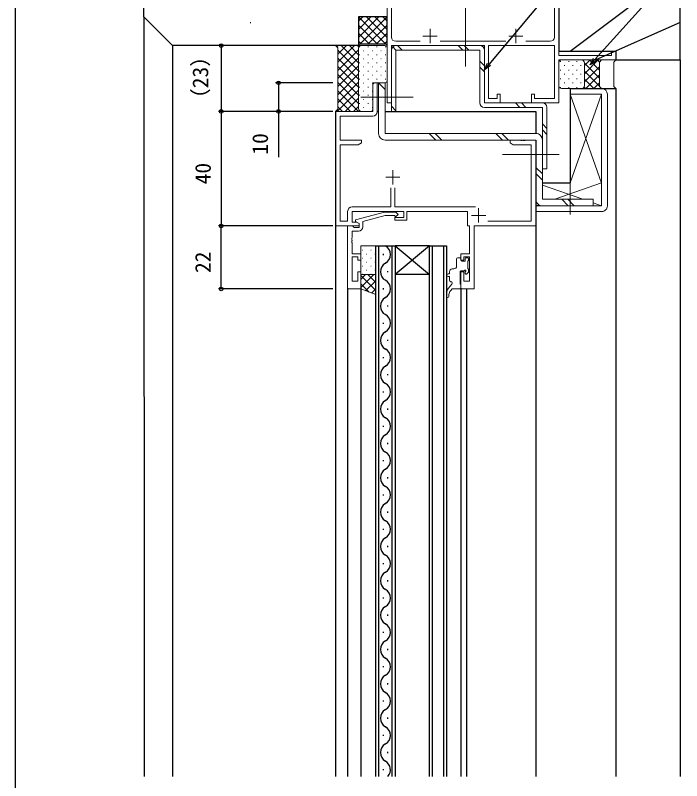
# Model space of a CAD drawing. Units: millimetres, scale not verified. Extents: x -438 to 438, y -554 to 551.
# Drawn here: x -436.8 to -203.8, y 131.7 to 399.1 of the extents above; entities that cross this region are included whole.
import ezdxf
from ezdxf.enums import TextEntityAlignment as Align

# ---------------------------------------------------------------- set-up
doc = ezdxf.new("R2010")
doc.units = ezdxf.units.MM
doc.header["$LTSCALE"] = 4
for name, color, linetype, lineweight in [('0-2_YKK_11', 211, 'Continuous', 18), ('0-3_YKK_11E', 4, 'Continuous', 18), ('0-5_YKK_13', 4, 'Continuous', 18)]:
    doc.layers.add(name, color=color, linetype=linetype, lineweight=lineweight)
for name, color, linetype in [('0-4_YKK_12', 2, 'Continuous'), ('0-7_YKK_D', 6, 'Continuous'), ('0-8_YKK_ZWAK', 7, 'Continuous'), ('0-9_YSS_K', 3, 'Continuous'), ('0-A_YSS_KE', 3, 'Continuous')]:
    doc.layers.add(name, color=color, linetype=linetype)
doc.styles.add('ＭＳ ゴシック', font='')
doc.styles.get('ＭＳ ゴシック').set_extended_font_data('MS Gothic')

msp = doc.modelspace()

# ---------------------------------------------------------------- linework, layer by layer
at = {"layer": '0-2_YKK_11'}
for p, q in [((-304.795, 345), (-304.795, 340)), ((-307.295, 342.5), (-302.295, 342.5)), ((-274.795, 331.7), (-274.795, 326.7)), ((-277.295, 329.2), (-272.295, 329.2))]:
    msp.add_line(p, q, dxfattribs=at)
for points in [[(-318.965, 326.8), (-317.461, 326.8), (-316.595, 326.3), (-316.595, 325.5), (-324.795, 325.5), (-324.795, 365.5), (-311.795, 365.5), (-311.795, 375.5), (-310.295, 375.5), (-310.295, 365.37)], [(-311.795, 363.87), (-323.165, 363.87), (-323.165, 355.5), (-315.795, 355.5), (-315.795, 354.5), (-316.886, 353.87), (-323.165, 353.87), (-323.165, 327.13), (-320.595, 327.13), (-320.595, 330.53)], [(-271.555, 327.13), (-256.425, 327.13), (-256.425, 353.87), (-262.704, 353.87), (-263.795, 354.5), (-263.795, 355.5), (-260.253, 355.5), (-260.07, 355.38), (-259.52, 355.38), (-259.337, 355.5), (-259.253, 355.5), (-259.07, 355.38), (-258.52, 355.38), (-258.337, 355.5), (-254.795, 355.5), (-254.795, 325.5), (-276.395, 325.5), (-276.395, 303.5), (-280.995, 303.5), (-280.995, 309.5), (-279.995, 309.5), (-279.995, 306.2), (-278.025, 306.2), (-278.025, 314.7), (-279.995, 314.7), (-279.995, 313.5), (-280.995, 313.5), (-280.995, 315.7), (-278.025, 315.7), (-278.025, 325.5), (-278.695, 325.5), (-278.695, 330.5), (-299.895, 330.5), (-299.895, 327.5), (-304.095, 327.5), (-304.095, 328.5), (-300.895, 328.5), (-300.895, 330.5), (-318.965, 330.5), (-318.965, 326.8)], [(-318.995, 332.13), (-305.445, 332.13), (-305.445, 338.8)], [(-304.145, 338.8), (-304.145, 332.13), (-275.856, 332.13)], [(-315.295, 325.2), (-315.295, 327.02), (-307.534, 329.1), (-304.243, 329.1), (-303.819, 328.676), (-302.971, 329.524), (-303.746, 330.3), (-307.691, 330.3), (-317.795, 327.593), (-317.795, 326.993), (-316.595, 326.3), (-316.595, 325), (-318.395, 325), (-318.595, 325.2), (-318.895, 325.5), (-320.595, 325.5)], [(-320.595, 325.5), (-320.595, 303.5), (-315.995, 303.5), (-315.995, 309.5), (-316.995, 309.5), (-316.995, 306.2), (-318.965, 306.2), (-318.965, 314.7), (-316.995, 314.7), (-316.995, 313.5), (-315.995, 313.5), (-315.995, 315.7), (-318.965, 315.7), (-318.965, 319.542), (-319.085, 319.725), (-319.085, 320.275), (-318.965, 320.458), (-318.965, 320.542), (-319.085, 320.725), (-319.085, 321.275), (-318.965, 321.458), (-318.965, 323.7), (-316.795, 323.7)]]:
    msp.add_lwpolyline(points, dxfattribs=at)
for centre, radius, start, end in [((-311.795, 365.37), 1.5, 270.00001, 359.99999), ((-318.995, 330.53), 1.6, 90.00001, 179.99999), ((-316.795, 325.2), 1.5, 270.00001, 359.99999)]:
    msp.add_arc(centre, radius, start, end, dxfattribs=at)
at = {"layer": '0-3_YKK_11E'}
for p, q in [((-291.795, 394.35), (-291.795, 389.35)), ((-261.795, 394.35), (-261.795, 389.35)), ((-294.295, 391.85), (-289.295, 391.85)), ((-264.295, 391.85), (-259.295, 391.85)), ((-295.293, 390), (-303.795, 390)), ((-265.293, 390), (-288.296, 390)), ((-249.795, 390), (-258.297, 390))]:
    msp.add_line(p, q, dxfattribs=at)
for points in [[(-306.795, 413.5), (-306.795, 368.5), (-305.295, 368.5), (-305.295, 388.5), (-272.795, 388.5), (-272.795, 368.5), (-267.295, 368.5), (-267.295, 371.5), (-268.295, 371.5), (-268.295, 370), (-271.295, 370), (-271.295, 388.5), (-248.295, 388.5), (-248.295, 370), (-255.295, 370), (-255.295, 371.5), (-256.295, 371.5), (-256.295, 368.5), (-246.795, 368.5), (-246.795, 383.5), (-226.795, 383.5), (-226.795, 386.5), (-228.295, 386.5), (-228.295, 385), (-246.795, 385), (-246.795, 413.5)], [(-305.295, 391.5), (-305.295, 412)], [(-248.295, 412), (-248.295, 391.5)]]:
    msp.add_lwpolyline(points, dxfattribs=at)
for centre, start, end in [((-303.795, 391.5), 180.00001, 269.99999), ((-249.795, 391.5), 270.00001, 359.99999)]:
    msp.add_arc(centre, 1.5, start, end, dxfattribs=at)
at = {"layer": '0-4_YKK_12'}
for p, q in [((-391.8, 398.5), (-391.798, 133.169)), ((-381.8, 388.5), (-381.799, 133.169)), ((-242.795, 373.5), (-226.791, 373.5)), ((-242.795, 373.5), (-242.795, 340.5)), ((-226.791, 373.5), (-226.792, 133.169)), ((-324.795, 365.2), (-324.795, 133.169)), ((-310.295, 365.5), (-309.795, 365.5)), ((-307.495, 365.5), (-254.795, 365.5)), ((-254.795, 365.5), (-254.795, 357.8)), ((-254.795, 355.5), (-254.795, 133.169)), ((-252.495, 340.5), (-242.793, 340.5)), ((-310.795, 318.5), (-303.995, 318.5)), ((-310.795, 133.169), (-310.795, 318.5)), ((-309.795, 318.5), (-309.795, 133.169)), ((-304.995, 133.169), (-304.995, 318.5)), ((-303.995, 318.5), (-303.995, 133.169)), ((-291.995, 318.5), (-303.995, 318.5)), ((-291.995, 318.5), (-303.995, 308.5)), ((-303.995, 318.5), (-291.995, 308.5)), ((-291.995, 318.5), (-285.995, 318.5)), ((-291.995, 133.169), (-291.995, 318.5)), ((-290.995, 318.5), (-290.995, 133.169)), ((-286.995, 133.169), (-286.995, 318.5)), ((-285.995, 318.5), (-285.995, 133.169)), ((-308.155, 315.7), (-308.155, 315.3)), ((-306.635, 309.7), (-306.635, 309.3)), ((-291.995, 308.5), (-303.995, 308.5)), ((-320.595, 303.799), (-320.595, 133.169)), ((-315.995, 304), (-315.995, 133.169)), ((-308.155, 303.7), (-308.155, 303.3)), ((-280.995, 303.799), (-280.995, 133.169)), ((-278.995, 303.5), (-278.995, 133.169)), ((-306.635, 297.7), (-306.635, 297.3)), ((-308.155, 291.7), (-308.155, 291.3)), ((-306.635, 285.7), (-306.635, 285.3)), ((-308.155, 279.7), (-308.155, 279.3)), ((-306.635, 273.7), (-306.635, 273.3)), ((-308.155, 267.7), (-308.155, 267.3)), ((-306.635, 261.7), (-306.635, 261.3)), ((-308.155, 255.7), (-308.155, 255.3)), ((-306.635, 249.7), (-306.635, 249.3)), ((-308.155, 243.7), (-308.155, 243.3)), ((-306.635, 237.7), (-306.635, 237.3)), ((-308.155, 231.7), (-308.155, 231.3)), ((-306.635, 225.7), (-306.635, 225.3)), ((-308.155, 219.7), (-308.155, 219.3)), ((-306.635, 213.7), (-306.635, 213.3)), ((-308.155, 207.7), (-308.155, 207.3)), ((-306.635, 201.7), (-306.635, 201.3)), ((-308.155, 195.7), (-308.155, 195.3)), ((-306.635, 189.7), (-306.635, 189.3)), ((-308.155, 183.7), (-308.155, 183.3)), ((-306.635, 177.7), (-306.635, 177.3)), ((-308.155, 171.7), (-308.155, 171.3)), ((-306.635, 165.7), (-306.635, 165.3)), ((-308.155, 159.7), (-308.155, 159.3)), ((-306.635, 153.7), (-306.635, 153.3)), ((-308.155, 147.7), (-308.155, 147.3)), ((-306.635, 141.7), (-306.635, 141.3)), ((-308.155, 135.7), (-308.155, 135.3))]:
    msp.add_line(p, q, dxfattribs=at)
for centre, start, end in [((-309.072, 315.5), 299.20254, 60.79746), ((-305.718, 309.5), 119.20254, 240.79746), ((-309.072, 303.5), 299.20254, 60.79746), ((-305.718, 297.5), 119.20254, 240.79746), ((-309.072, 291.5), 299.20254, 60.79746), ((-305.718, 285.5), 119.20254, 240.79746), ((-309.072, 279.5), 299.20254, 60.79746), ((-305.718, 273.5), 119.20254, 240.79746), ((-309.072, 267.5), 299.20254, 60.79746), ((-305.718, 261.5), 119.20254, 240.79746), ((-309.072, 255.5), 299.20254, 60.79746), ((-305.718, 249.5), 119.20254, 240.79746), ((-309.072, 243.5), 299.20254, 60.79746), ((-305.718, 237.5), 119.20254, 240.79746), ((-309.072, 231.5), 299.20254, 60.79746), ((-305.718, 225.5), 119.20254, 240.79746), ((-309.072, 219.5), 299.20254, 60.79746), ((-305.718, 213.5), 119.20254, 240.79746), ((-309.072, 207.5), 299.20254, 60.79746), ((-305.718, 201.5), 119.20254, 240.79746), ((-309.072, 195.5), 299.20254, 60.79746), ((-305.718, 189.5), 119.20254, 240.79746), ((-309.072, 183.5), 299.20254, 60.79746), ((-305.718, 177.5), 119.20254, 240.79746), ((-309.072, 171.5), 299.20254, 60.79746), ((-305.718, 165.5), 119.20254, 240.79746), ((-309.072, 159.5), 299.20254, 60.79746), ((-305.718, 153.5), 119.20254, 240.79746), ((-309.072, 147.5), 299.20254, 60.79746), ((-305.718, 141.5), 119.20254, 240.79746), ((-309.072, 135.5), 317.29689, 60.79746)]:
    msp.add_arc(centre, 3.437, start, end, dxfattribs=at)
at = {"layer": '0-5_YKK_13'}
for p, q in [((-279.395, 381.2), (-279.395, 412.7)), ((-323.863, 388.5), (-324.329, 388.034)), ((-318.206, 388.5), (-324.045, 382.661)), ((-321.034, 388.5), (-324.045, 385.49)), ((-316.795, 382.47), (-322.825, 388.5)), ((-316.795, 385.298), (-319.997, 388.5)), ((-316.681, 388.012), (-317.168, 388.5)), ((-316.515, 388.11), (-316.315, 388.11)), ((-307.596, 388.5), (-315.919, 388.5)), ((-313.485, 388.11), (-313.285, 388.11)), ((-310.455, 388.11), (-310.255, 388.11)), ((-307.425, 388.11), (-307.225, 388.11)), ((-316.795, 387.082), (-324.045, 379.833)), ((-316.795, 379.641), (-324.045, 386.891)), ((-316.795, 387.563), (-316.795, 366.5)), ((-316.795, 387.563), (-316.795, 366.5)), ((-316.515, 385.28), (-316.315, 385.28)), ((-315.1, 386.695), (-314.9, 386.695)), ((-313.485, 385.28), (-313.285, 385.28)), ((-312.07, 386.695), (-311.87, 386.695)), ((-310.455, 385.28), (-310.255, 385.28)), ((-309.04, 386.695), (-308.84, 386.695)), ((-307.425, 385.28), (-307.225, 385.28)), ((-306.795, 376.3), (-306.795, 387.714)), ((-316.795, 384.254), (-324.045, 377.004)), ((-316.795, 376.813), (-324.045, 384.063)), ((-316.515, 382.45), (-316.315, 382.45)), ((-315.1, 383.865), (-314.9, 383.865)), ((-313.485, 382.45), (-313.285, 382.45)), ((-312.07, 383.865), (-311.87, 383.865)), ((-310.455, 382.45), (-310.255, 382.45)), ((-309.04, 383.865), (-308.84, 383.865)), ((-307.425, 382.45), (-307.225, 382.45)), ((-246.793, 374.503), (-246.79, 382.5)), ((-246.133, 383.09), (-246.133, 382.89)), ((-245.79, 383.5), (-238.79, 383.5)), ((-243.303, 383.09), (-243.303, 382.89)), ((-240.473, 383.09), (-240.473, 382.89)), ((-238.642, 383.489), (-238.631, 383.5)), ((-237.79, 382.5), (-237.793, 374.503)), ((-237.793, 374.503), (-237.79, 382.5)), ((-237.791, 378.682), (-232.974, 383.5)), ((-237.79, 381.512), (-235.802, 383.5)), ((-236.078, 383.5), (-232.541, 379.963)), ((-233.25, 383.5), (-232.52, 382.77)), ((-316.795, 381.426), (-324.045, 374.176)), ((-316.795, 373.984), (-324.045, 381.234)), ((-315.1, 381.035), (-314.9, 381.035)), ((-312.07, 381.035), (-311.87, 381.035)), ((-309.04, 381.035), (-308.84, 381.035)), ((-246.133, 380.06), (-246.133, 379.86)), ((-244.718, 381.675), (-244.718, 381.475)), ((-243.303, 380.06), (-243.303, 379.86)), ((-241.888, 381.675), (-241.888, 381.475)), ((-240.473, 380.06), (-240.473, 379.86)), ((-239.058, 381.675), (-239.058, 381.475)), ((-237.792, 375.853), (-232.541, 381.105)), ((-237.79, 382.383), (-232.542, 377.135)), ((-316.795, 378.597), (-324.045, 371.348)), ((-316.795, 371.156), (-324.045, 378.406)), ((-316.515, 379.62), (-316.315, 379.62)), ((-315.1, 378.205), (-314.9, 378.205)), ((-313.485, 379.62), (-313.285, 379.62)), ((-312.07, 378.205), (-311.87, 378.205)), ((-310.455, 379.62), (-310.255, 379.62)), ((-309.04, 378.205), (-308.84, 378.205)), ((-307.425, 379.62), (-307.225, 379.62)), ((-244.718, 378.645), (-244.718, 378.445)), ((-241.888, 378.645), (-241.888, 378.445)), ((-239.058, 378.645), (-239.058, 378.445)), ((-237.791, 379.556), (-232.543, 374.308)), ((-237.314, 373.503), (-232.542, 378.276)), ((-316.795, 375.769), (-324.045, 368.519)), ((-316.795, 368.328), (-324.045, 375.578)), ((-316.515, 376.79), (-316.315, 376.79)), ((-315.1, 375.375), (-314.9, 375.375)), ((-313.485, 376.79), (-313.285, 376.79)), ((-312.07, 375.375), (-311.87, 375.375)), ((-311.795, 366.3), (-311.795, 374.7)), ((-310.995, 375.5), (-307.595, 375.5)), ((-310.455, 376.79), (-310.255, 376.79)), ((-307.425, 376.79), (-307.225, 376.79)), ((-246.133, 377.03), (-246.133, 376.83)), ((-244.718, 375.615), (-244.718, 375.415)), ((-243.303, 377.03), (-243.303, 376.83)), ((-241.888, 375.615), (-241.888, 375.415)), ((-240.473, 377.03), (-240.473, 376.83)), ((-239.058, 375.615), (-239.058, 375.415)), ((-237.792, 376.728), (-234.567, 373.503)), ((-234.485, 373.503), (-232.542, 375.446)), ((-316.795, 372.941), (-324.235, 365.5)), ((-316.796, 365.5), (-324.045, 372.749)), ((-316.515, 373.96), (-316.315, 373.96)), ((-315.1, 372.545), (-314.9, 372.545)), ((-313.485, 373.96), (-313.285, 373.96)), ((-312.07, 372.545), (-311.87, 372.545)), ((-246.133, 374), (-246.133, 373.8)), ((-238.793, 373.503), (-245.793, 373.503)), ((-243.303, 374), (-243.303, 373.8)), ((-240.473, 374), (-240.473, 373.8)), ((-237.915, 374.023), (-237.395, 373.503)), ((-319.624, 365.5), (-324.045, 369.921)), ((-316.795, 370.112), (-321.407, 365.5)), ((-316.515, 371.13), (-316.315, 371.13)), ((-315.995, 370.505), (-297.685, 370.505)), ((-315.1, 369.715), (-314.9, 369.715)), ((-313.485, 371.13), (-313.285, 371.13)), ((-312.07, 369.715), (-311.87, 369.715)), ((-242.795, 340.5), (-231.791, 371.503)), ((-242.794, 371.503), (-242.795, 340.5)), ((-231.794, 340.499), (-242.793, 371.503)), ((-322.453, 365.5), (-324.045, 367.092)), ((-316.795, 367.284), (-318.579, 365.5)), ((-316.515, 368.3), (-316.315, 368.3)), ((-315.1, 366.885), (-314.9, 366.885)), ((-313.485, 368.3), (-313.285, 368.3)), ((-312.07, 366.885), (-311.87, 366.885)), ((-315.795, 365.5), (-324.795, 365.5)), ((-315.795, 365.5), (-312.595, 365.5)), ((-266.495, 350.5), (-251.495, 350.5)), ((-264.741, 350.5), (-246.695, 350.5)), ((-242.795, 329.5), (-242.795, 344.5)), ((-254.795, 340.5), (-254.795, 340.5)), ((-252.495, 339.7), (-238.407, 334.8)), ((-242.793, 340.5), (-252.494, 340.5)), ((-231.791, 340.5), (-248.181, 334.8)), ((-253.74, 332.867), (-254.795, 332.5)), ((-234.795, 333.544), (-231.795, 332.5)), ((-314.16, 318.495), (-313.96, 318.495)), ((-311.13, 318.495), (-310.93, 318.495)), ((-315.575, 317.08), (-315.375, 317.08)), ((-314.16, 315.665), (-313.96, 315.665)), ((-312.545, 317.08), (-312.345, 317.08)), ((-311.13, 315.665), (-310.93, 315.665)), ((-315.575, 314.25), (-315.375, 314.25)), ((-312.545, 314.25), (-312.345, 314.25)), ((-282.495, 314), (-282.495, 311.5)), ((-281.295, 314.3), (-282.195, 314.3)), ((-280.995, 313.5), (-280.995, 314)), ((-278.695, 314.4), (-279.195, 314.4)), ((-278.595, 310.6), (-278.595, 313.2)), ((-278.395, 313.4), (-278.395, 314.1)), ((-315.575, 311.42), (-315.375, 311.42)), ((-314.16, 312.835), (-313.96, 312.835)), ((-312.545, 311.42), (-312.345, 311.42)), ((-311.13, 312.835), (-310.93, 312.835)), ((-283.495, 310.5), (-283.995, 310.5)), ((-278.395, 309.4), (-278.395, 310.4)), ((-311.475, 308.5), (-315.995, 303.98)), ((-314.303, 308.5), (-315.995, 306.808)), ((-315.995, 308.132), (-310.795, 302.932)), ((-315.575, 308.59), (-315.375, 308.59)), ((-314.16, 310.005), (-313.96, 310.005)), ((-313.535, 308.5), (-310.795, 305.76)), ((-312.545, 308.59), (-312.345, 308.59)), ((-311.13, 310.005), (-310.93, 310.005)), ((-285.495, 308.8), (-284.995, 308.8)), ((-285.495, 307.8), (-284.995, 307.8)), ((-284.995, 309.5), (-284.995, 308.8)), ((-284.995, 307.8), (-284.995, 306.5)), ((-281.295, 305.3), (-281.295, 309.5)), ((-280.995, 309.8), (-279.956, 309.8)), ((-279.495, 309.339), (-279.495, 308.9)), ((-278.983, 308.688), (-278.483, 309.188)), ((-315.995, 305.303), (-313.064, 302.373)), ((-310.795, 306.351), (-314.299, 302.848)), ((-284.114, 305.176), (-285.282, 303.8)), ((-280.995, 305), (-281.295, 305.3)), ((-280.995, 303.8), (-280.995, 305)), ((-310.795, 303.523), (-312.256, 302.062)), ((-283.995, 303.5), (-284.57, 302.956)), ((-281.295, 303.5), (-283.995, 303.5)), ((-285.995, 301.859), (-285.995, 300.837)), ((-285.195, 301.503), (-285.195, 300.837))]:
    msp.add_line(p, q, dxfattribs=at)
at = {"layer": '0-5_YKK_13', "color": 1}
for p, q in [((-304.826, 388.031), (-303.695, 386.9)), ((-303.695, 388.5), (-274.395, 388.5)), ((-303.172, 388.5), (-301.572, 386.9)), ((-281.96, 388.5), (-280.36, 386.9)), ((-279.837, 388.5), (-278.237, 386.9)), ((-274.395, 383.057), (-272.795, 381.457)), ((-274.395, 380.934), (-272.795, 379.334)), ((-309.795, 375.5), (-307.495, 373.2)), ((-307.672, 375.5), (-307.495, 375.323)), ((-229.791, 371.503), (-229.795, 332.5)), ((-305.295, 367.288), (-303.695, 365.688)), ((-261.96, 368.5), (-260.36, 366.9)), ((-259.837, 368.5), (-258.237, 366.9)), ((-252.495, 361.157), (-250.895, 359.557)), ((-252.495, 359.034), (-250.895, 357.434)), ((-292.095, 357.8), (-289.795, 355.5)), ((-289.972, 357.8), (-287.672, 355.5)), ((-268.76, 357.8), (-266.46, 355.5)), ((-266.637, 357.8), (-264.337, 355.5)), ((-254.795, 345.958), (-252.495, 343.658)), ((-254.795, 343.835), (-252.495, 341.535)), ((-245.76, 334.8), (-243.46, 332.5)), ((-243.637, 334.8), (-241.337, 332.5))]:
    msp.add_line(p, q, dxfattribs=at)
at = {"layer": '0-5_YKK_13'}
for points in [[(-324.795, 365.5), (-324.045, 366.25), (-324.045, 387.749), (-324.795, 388.5)], [(-324.795, 365.5), (-324.045, 366.25), (-324.045, 387.749), (-324.795, 388.5), (-315.919, 388.5)], [(-231.79, 383.5), (-232.54, 382.75), (-232.543, 374.253), (-231.793, 373.503), (-238.793, 373.503)], [(-238.79, 383.5), (-231.79, 383.5), (-232.54, 382.75), (-232.543, 374.253), (-231.793, 373.503)], [(-226.791, 383.5), (-227.541, 382.75), (-227.541, 374.25), (-226.791, 373.5)], [(-279.495, 314.1), (-279.495, 313.2), (-280.695, 313.2)]]:
    msp.add_lwpolyline(points, dxfattribs=at)
at = {"layer": '0-5_YKK_13', "color": 1}
for points in [[(-274.395, 368.5), (-274.395, 386.9), (-303.695, 386.9), (-303.695, 365.5), (-305.295, 365.5), (-305.295, 386.9)], [(-272.795, 386.9), (-272.795, 368.5), (-252.495, 368.5)], [(-254.795, 357.8), (-307.495, 357.8), (-307.495, 375.5), (-309.795, 375.5), (-309.795, 357.8)], [(-254.795, 332.5), (-231.795, 332.5), (-231.791, 371.503), (-242.795, 371.503), (-242.795, 373.503), (-231.791, 373.503)], [(-250.895, 366.9), (-250.895, 345.5), (-252.495, 345.5), (-252.495, 366.9), (-272.795, 366.9)], [(-307.495, 355.5), (-254.795, 355.5), (-254.795, 334.8)], [(-234.795, 334.8), (-252.495, 334.8), (-252.495, 355.5)], [(-252.495, 332.5), (-234.795, 332.5), (-234.795, 334.8)], [(-231.795, 330.5), (-254.795, 330.5), (-254.795, 332.5)]]:
    msp.add_lwpolyline(points, dxfattribs=at)
at = {"layer": '0-5_YKK_13'}
for points in [[(-315.995, 308.5), (-310.795, 308.5), (-310.795, 318.5), (-315.995, 318.5)], [(-310.795, 308.5), (-310.795, 301.5), (-315.995, 303.5), (-315.995, 308.5)]]:
    msp.add_lwpolyline(points, close=True, dxfattribs=at)
for centre, radius, start, end in [((-315.856, 387.563), 0.939, 93.88962, 180), ((-315.856, 387.563), 0.939, 93.88962, 180), ((-307.572, 387.723), 0.777, 359.30019, 91.77993), ((-245.79, 382.5), 1, 90, 180), ((-238.79, 382.5), 1, 0, 90), ((-238.79, 382.5), 1, 0, 90), ((-311.041, 374.746), 0.755, 86.49624, 183.50376), ((-307.595, 376.3), 0.8, 270, 0.00159), ((-245.793, 374.503), 1, 180, 270), ((-238.793, 374.503), 1, 270, 360), ((-238.793, 374.503), 1, 270, 360), ((-315.795, 366.5), 1, 180, 270), ((-315.795, 366.5), 1, 180, 270), ((-312.595, 366.3), 0.8, 270, 0), ((-282.195, 314), 0.3, 90, 180), ((-281.295, 314), 0.3, 0, 90), ((-280.695, 313.5), 0.3, 180, 270), ((-279.195, 314.1), 0.3, 90, 180), ((-278.695, 314.1), 0.3, 0, 90), ((-278.595, 313.4), 0.2, 270, 0), ((-283.995, 309.5), 1, 90, 180), ((-283.495, 311.5), 1, 270, 0), ((-278.595, 310.4), 0.2, 0, 90), ((-285.495, 308.3), 0.5, 90, 270), ((-280.995, 309.5), 0.3, 90, 180), ((-279.956, 310.1), 0.3, 270, 326.94427), ((-279.495, 309.8), 0.25, 303.05573, 146.94427), ((-279.195, 309.339), 0.3, 123.05573, 180), ((-279.195, 308.9), 0.3, 180, 315), ((-278.695, 309.4), 0.3, 315, 0), ((-284.495, 306.5), 0.5, 180, 270), ((-284.495, 305.5), 0.5, 319.67145, 90), ((-282.995, 301.859), 3, 139.67145, 180), ((-283.195, 301.503), 2, 133.43233, 180), ((-281.295, 303.8), 0.3, 270, 0), ((-285.595, 300.837), 0.4, 180, 0)]:
    msp.add_arc(centre, radius, start, end, dxfattribs=at)
at = {"layer": '0-5_YKK_13', "color": 1}
for centre, radius, start, end in [((-303.695, 386.9), 1.6, 90, 180), ((-274.395, 386.9), 1.6, 0, 90), ((-231.791, 371.503), 2, 0, 90), ((-272.795, 368.5), 1.6, 180, 270), ((-252.495, 366.9), 1.6, 0, 90), ((-307.495, 357.8), 2.3, 180, 270), ((-254.795, 355.5), 2.3, 359.99996, 90), ((-252.495, 334.8), 2.3, 179.99996, 270), ((-231.795, 332.5), 2, 269.99996, 0)]:
    msp.add_arc(centre, radius, start, end, dxfattribs=at)
at = {"layer": '0-7_YKK_D'}
for p, q in [((-325.795, 388.5), (-365.795, 388.5)), ((-364.795, 388.5), (-364.795, 365.5)), ((-325.795, 375.5), (-345.795, 375.5)), ((-325.795, 365.5), (-365.795, 365.5)), ((-325.795, 365.5), (-365.795, 365.5)), ((-364.795, 365.5), (-364.795, 325.5)), ((-325.795, 365.5), (-345.795, 365.5)), ((-325.795, 325.5), (-365.795, 325.5)), ((-325.795, 325.5), (-365.795, 325.5)), ((-364.795, 303.5), (-364.795, 325.5)), ((-325.795, 303.5), (-365.795, 303.5))]:
    msp.add_line(p, q, dxfattribs=at)
for points in [[(-272.795, 379.989), (-271.156, 381.942), (-227.706, 433.723), (-223.906, 433.723)], [(-235.837, 381.766), (-234.131, 383.661), (-204.755, 416.287), (-200.955, 416.287)], [(-233.623, 383.204), (-235.837, 381.766), (-234.639, 384.118)], [(-270.632, 381.503), (-272.795, 379.989), (-271.679, 382.381)], [(-344.795, 375.5), (-344.795, 365.5), (-344.795, 349.575)]]:
    msp.add_lwpolyline(points, dxfattribs=at)
for centre in [(-364.795, 388.5), (-344.795, 375.5), (-364.795, 365.5), (-364.795, 365.5), (-344.795, 365.5), (-364.795, 325.5), (-364.795, 325.5), (-364.795, 303.5)]:
    msp.add_circle(centre, 0.637, dxfattribs=at)
at = {"layer": '0-8_YKK_ZWAK'}
msp.add_line((-436.8, 516.5), (-436.8, -553.5), dxfattribs=at)
at = {"layer": '0-9_YSS_K'}
for p, q in [((-206.795, 413.5), (-242.795, 386.5)), ((-316.795, 394.172), (-312.466, 398.5)), ((-316.795, 391.343), (-309.638, 398.5)), ((-316.795, 397), (-315.295, 398.5)), ((-316.78, 398.5), (-307.28, 389)), ((-316.31, 389), (-306.81, 398.5)), ((-313.952, 398.5), (-306.795, 391.343)), ((-311.123, 398.5), (-306.795, 394.172)), ((-308.295, 398.5), (-306.795, 397)), ((-354.648, 396.552), (-354.448, 396.552)), ((-204.295, 396.625), (-233.795, 383.5)), ((-316.795, 395.686), (-310.109, 389)), ((-313.481, 389), (-306.795, 395.686)), ((-316.795, 392.858), (-312.937, 389)), ((-310.653, 389), (-306.795, 392.858)), ((-316.795, 390.029), (-315.765, 389)), ((-316.795, 388.515), (-316.795, 388.515)), ((-316.795, 388.515), (-316.795, 388.515)), ((-307.295, 389), (-316.295, 389)), ((-307.824, 389), (-306.795, 390.029)), ((-306.795, 388.515), (-306.795, 388.515)), ((-306.795, 388.515), (-306.795, 388.515)), ((-204.295, 383.5), (-204.295, 133.169))]:
    msp.add_line(p, q, dxfattribs=at)
for centre, start, end in [((-316.295, 388.5), 90, 180), ((-307.295, 388.5), 0, 90)]:
    msp.add_arc(centre, 0.5, start, end, dxfattribs=at)
at = {"layer": '0-A_YSS_KE'}
for p, q in [((-391.8, 398.5), (-391.8, 466.5)), ((-246.795, 413.5), (-246.795, 386.5)), ((-204.295, 383.5), (-204.295, 413.5)), ((-381.8, 388.5), (-391.8, 398.5)), ((-226.795, 386.5), (-246.795, 386.5)), ((-226.795, 386.5), (-226.795, 383.5)), ((-226.795, 383.5), (-204.295, 383.5))]:
    msp.add_line(p, q, dxfattribs=at)
msp.add_lwpolyline([(-306.795, 388.5), (-306.795, 398.5), (-316.795, 398.5), (-316.795, 388.5), (-381.8, 388.5)], dxfattribs=at)

# ---------------------------------------------------------------- texts
at = {"layer": '0-7_YKK_D', "style": 'ＭＳ ゴシック'}
for s, p in [('（23）', (-367.69, 366.112)), ('10', (-346.795, 350.424)), ('40', (-366.795, 340.045)), ('22', (-366.795, 309.045))]:
    msp.add_text(s, height=5.499, rotation=90, dxfattribs=at).set_placement(p, align=Align.BOTTOM_LEFT)

doc.saveas('drawing.dxf')
